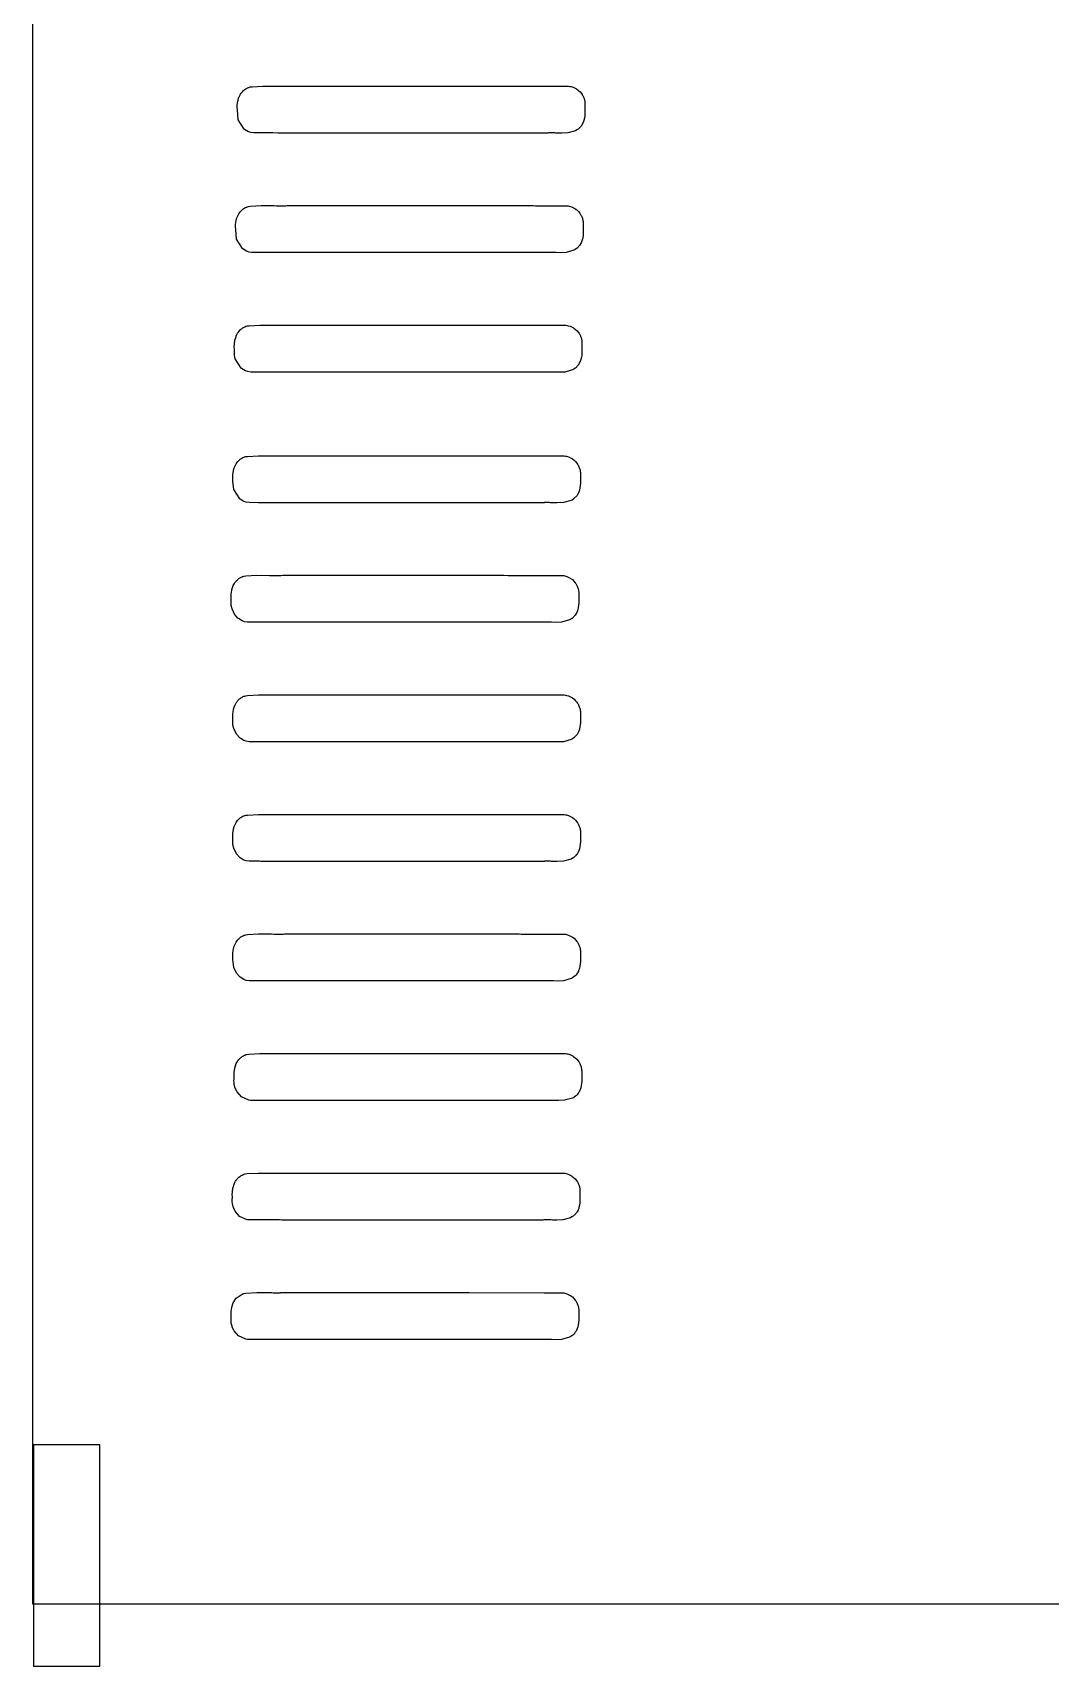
# Model space of a CAD drawing. Extents: x 0 to 273, y -3 to 140.
# Drawn here: x 0.4 to 46.3, y -3 to 70.7 of the extents above; entities that cross this region are included whole.
import ezdxf

# ---------------------------------------------------------------- set-up
doc = ezdxf.new("R2010")
doc.units = 0
doc.layers.get('0').update_dxf_attribs({"linetype": 'CONTINUOUS'})
doc.layers.add('DXF_PI4_CASE_TOP_MODEL_LAY', color=7, linetype='CONTINUOUS')

msp = doc.modelspace()

# ---------------------------------------------------------------- linework, layer by layer
at = {"color": 18}
for points in [[(9.624, 67.24, 0), (9.616, 67.356, 0), (9.618, 67.46, 0), (9.645, 67.65, 0), (9.649, 67.667, 0), (9.678, 67.767, 0), (9.717, 67.862, 0), (9.765, 67.952, 0), (9.793, 67.994, 0), (9.831, 68.045, 0), (9.849, 68.065, 0), (9.887, 68.105, 0), (9.917, 68.133, 0), (9.95, 68.159, 0), (9.983, 68.183, 0), (10.019, 68.205, 0), (10.037, 68.216, 0), (10.056, 68.226, 0), (10.076, 68.236, 0), (10.085, 68.24, 0), (10.12, 68.255, 0), (10.133, 68.26, 0), (10.146, 68.264, 0), (10.152, 68.267, 0), (10.199, 68.281, 0)], [(10.199, 68.281, 0), (10.286, 68.291, 0), (10.776, 68.32, 0), (11.351, 68.317, 0), (11.365, 68.317, 0), (11.465, 68.315, 0), (11.522, 68.315, 0), (11.579, 68.314, 0), (11.636, 68.314, 0), (11.693, 68.314, 0), (11.721, 68.314, 0), (11.75, 68.314, 0), (11.778, 68.314, 0), (11.792, 68.314, 0), (11.842, 68.315, 0), (11.859, 68.315, 0), (11.876, 68.316, 0), (11.885, 68.316, 0), (11.946, 68.317, 0)], [(11.946, 68.317, 0), (16.116, 68.317, 0), (16.158, 68.317, 0), (17.127, 68.318, 0), (17.632, 68.318, 0), (17.885, 68.318, 0), (18.138, 68.318, 0), (18.643, 68.318, 0), (18.896, 68.318, 0), (19.149, 68.318, 0), (19.401, 68.318, 0), (19.654, 68.318, 0), (19.907, 68.318, 0), (20.033, 68.318, 0), (20.286, 68.318, 0), (20.37, 68.318, 0), (20.696, 68.318, 0), (20.902, 68.318, 0), (21.107, 68.318, 0), (21.312, 68.318, 0), (21.518, 68.318, 0), (21.723, 68.317, 0), (21.826, 68.317, 0), (21.928, 68.317, 0), (22.134, 68.317, 0), (22.339, 68.317, 0), (22.544, 68.317, 0), (22.647, 68.317, 0), (22.75, 68.316, 0), (22.955, 68.316, 0), (23.058, 68.316, 0), (23.16, 68.316, 0), (23.263, 68.316, 0), (23.366, 68.316, 0), (23.468, 68.315, 0), (23.52, 68.315, 0), (23.545, 68.315, 0), (23.76, 68.315, 0), (23.824, 68.315, 0), (23.887, 68.315, 0), (23.95, 68.315, 0), (24.013, 68.314, 0), (24.076, 68.314, 0), (24.139, 68.314, 0), (24.171, 68.314, 0), (24.187, 68.314, 0), (24.582, 68.313, 0)], [(24.582, 68.313, 0), (24.642, 68.306, 0), (24.69, 68.296, 0), (24.782, 68.268, 0), (24.934, 68.193, 0), (24.952, 68.181, 0), (25.028, 68.122, 0), (25.097, 68.056, 0), (25.158, 67.982, 0), (25.186, 67.943, 0), (25.199, 67.922, 0), (25.217, 67.891, 0), (25.233, 67.861, 0), (25.251, 67.822, 0), (25.266, 67.786, 0), (25.279, 67.749, 0), (25.29, 67.711, 0), (25.299, 67.673, 0), (25.307, 67.635, 0), (25.31, 67.616, 0), (25.315, 67.56, 0), (25.316, 67.548, 0), (25.317, 67.499, 0)], [(10.359, 66.201, 0), (10.226, 66.222, 0), (10.117, 66.259, 0), (9.947, 66.362, 0), (9.928, 66.378, 0), (9.659, 66.799, 0), (9.624, 67.24, 0)], [(25.317, 67.499, 0), (25.318, 67.087, 0), (25.317, 67.074, 0), (25.309, 66.97, 0), (25.294, 66.869, 0), (25.272, 66.77, 0), (25.258, 66.722, 0), (25.228, 66.645, 0), (25.151, 66.513, 0), (25.025, 66.384, 0), (25.014, 66.376, 0), (24.956, 66.337, 0)], [(23.634, 66.197, 0), (19.253, 66.197, 0), (19.209, 66.197, 0), (18.191, 66.197, 0), (17.66, 66.197, 0), (17.395, 66.197, 0), (17.129, 66.197, 0), (16.598, 66.196, 0), (16.333, 66.196, 0), (16.067, 66.196, 0), (15.802, 66.196, 0), (15.536, 66.196, 0), (15.271, 66.196, 0), (15.138, 66.196, 0), (14.873, 66.196, 0), (14.784, 66.196, 0), (14.441, 66.196, 0), (14.226, 66.197, 0), (14.01, 66.197, 0), (13.794, 66.197, 0), (13.578, 66.197, 0), (13.363, 66.197, 0), (13.255, 66.197, 0), (13.147, 66.197, 0), (12.931, 66.197, 0), (12.715, 66.198, 0), (12.5, 66.198, 0), (12.392, 66.198, 0), (12.284, 66.198, 0), (12.068, 66.198, 0), (11.96, 66.198, 0), (11.853, 66.199, 0), (11.745, 66.199, 0), (11.637, 66.199, 0), (11.529, 66.199, 0), (11.475, 66.199, 0), (11.448, 66.199, 0), (11.222, 66.2, 0), (11.156, 66.2, 0), (11.089, 66.2, 0), (11.023, 66.2, 0), (10.957, 66.2, 0), (10.89, 66.2, 0), (10.824, 66.2, 0), (10.791, 66.2, 0), (10.774, 66.2, 0), (10.359, 66.201, 0)], [(24.956, 66.337, 0), (24.896, 66.304, 0), (24.544, 66.204, 0), (24.27, 66.191, 0), (24.093, 66.196, 0), (24.074, 66.196, 0), (24.005, 66.199, 0), (23.96, 66.2, 0), (23.916, 66.202, 0), (23.872, 66.202, 0), (23.828, 66.203, 0), (23.784, 66.203, 0), (23.763, 66.203, 0), (23.752, 66.203, 0), (23.714, 66.201, 0), (23.701, 66.201, 0), (23.687, 66.2, 0), (23.681, 66.2, 0), (23.634, 66.197, 0)], [(9.547, 61.842, 0), (9.539, 61.958, 0), (9.541, 62.063, 0), (9.567, 62.252, 0), (9.571, 62.27, 0), (9.6, 62.37, 0), (9.639, 62.465, 0), (9.687, 62.555, 0), (9.715, 62.597, 0), (9.754, 62.647, 0), (9.771, 62.667, 0), (9.809, 62.707, 0), (9.84, 62.735, 0), (9.872, 62.761, 0), (9.906, 62.786, 0), (9.941, 62.808, 0), (9.96, 62.819, 0), (9.979, 62.829, 0), (9.998, 62.838, 0), (10.008, 62.843, 0), (10.043, 62.857, 0), (10.055, 62.862, 0), (10.068, 62.867, 0), (10.075, 62.869, 0), (10.121, 62.883, 0)], [(10.121, 62.883, 0), (10.208, 62.894, 0), (10.698, 62.923, 0), (11.273, 62.92, 0), (11.287, 62.919, 0), (11.387, 62.918, 0), (11.444, 62.917, 0), (11.501, 62.917, 0), (11.558, 62.916, 0), (11.615, 62.916, 0), (11.643, 62.916, 0), (11.672, 62.916, 0), (11.7, 62.917, 0), (11.715, 62.917, 0), (11.764, 62.918, 0), (11.781, 62.918, 0), (11.799, 62.918, 0), (11.807, 62.918, 0), (11.869, 62.92, 0)], [(11.869, 62.92, 0), (16.038, 62.92, 0), (16.08, 62.92, 0), (17.049, 62.92, 0), (17.555, 62.92, 0), (17.807, 62.92, 0), (18.06, 62.921, 0), (18.565, 62.921, 0), (18.818, 62.921, 0), (19.071, 62.921, 0), (19.323, 62.921, 0), (19.576, 62.921, 0), (19.829, 62.921, 0), (19.955, 62.921, 0), (20.208, 62.921, 0), (20.292, 62.921, 0), (20.619, 62.921, 0), (20.824, 62.92, 0), (21.029, 62.92, 0), (21.235, 62.92, 0), (21.44, 62.92, 0), (21.645, 62.92, 0), (21.748, 62.92, 0), (21.851, 62.92, 0), (22.056, 62.92, 0), (22.261, 62.919, 0), (22.467, 62.919, 0), (22.569, 62.919, 0), (22.672, 62.919, 0), (22.877, 62.919, 0), (22.98, 62.919, 0), (23.083, 62.918, 0), (23.185, 62.918, 0), (23.288, 62.918, 0), (23.39, 62.918, 0), (23.442, 62.918, 0), (23.467, 62.918, 0), (23.683, 62.917, 0), (23.746, 62.917, 0), (23.809, 62.917, 0), (23.872, 62.917, 0), (23.935, 62.917, 0), (23.999, 62.917, 0), (24.062, 62.917, 0), (24.093, 62.917, 0), (24.109, 62.917, 0), (24.504, 62.916, 0)], [(24.504, 62.916, 0), (24.565, 62.908, 0), (24.612, 62.899, 0), (24.704, 62.871, 0), (24.856, 62.795, 0), (24.874, 62.783, 0), (24.95, 62.725, 0), (25.019, 62.658, 0), (25.081, 62.585, 0), (25.108, 62.545, 0), (25.121, 62.525, 0), (25.139, 62.494, 0), (25.155, 62.464, 0), (25.173, 62.424, 0), (25.188, 62.388, 0), (25.201, 62.351, 0), (25.212, 62.314, 0), (25.222, 62.276, 0), (25.229, 62.237, 0), (25.232, 62.218, 0), (25.238, 62.162, 0), (25.238, 62.15, 0), (25.239, 62.101, 0)], [(25.239, 62.101, 0), (25.24, 61.69, 0), (25.239, 61.676, 0), (25.231, 61.573, 0), (25.217, 61.471, 0), (25.194, 61.373, 0), (25.18, 61.325, 0), (25.15, 61.248, 0), (25.074, 61.115, 0), (24.947, 60.986, 0), (24.936, 60.978, 0), (24.878, 60.939, 0)], [(10.281, 60.804, 0), (10.148, 60.825, 0), (10.039, 60.862, 0), (9.869, 60.965, 0), (9.85, 60.98, 0), (9.581, 61.402, 0), (9.547, 61.842, 0)], [(23.556, 60.8, 0), (19.176, 60.8, 0), (19.132, 60.8, 0), (18.114, 60.799, 0), (17.583, 60.799, 0), (17.317, 60.799, 0), (17.052, 60.799, 0), (16.521, 60.799, 0), (16.255, 60.799, 0), (15.99, 60.799, 0), (15.724, 60.799, 0), (15.459, 60.799, 0), (15.193, 60.799, 0), (15.06, 60.799, 0), (14.795, 60.799, 0), (14.706, 60.799, 0), (14.363, 60.799, 0), (14.148, 60.799, 0), (13.932, 60.799, 0), (13.716, 60.799, 0), (13.501, 60.799, 0), (13.285, 60.8, 0), (13.177, 60.8, 0), (13.069, 60.8, 0), (12.853, 60.8, 0), (12.638, 60.8, 0), (12.422, 60.8, 0), (12.314, 60.8, 0), (12.206, 60.801, 0), (11.991, 60.801, 0), (11.883, 60.801, 0), (11.775, 60.801, 0), (11.667, 60.801, 0), (11.559, 60.801, 0), (11.451, 60.802, 0), (11.397, 60.802, 0), (11.37, 60.802, 0), (11.144, 60.802, 0), (11.078, 60.802, 0), (11.012, 60.802, 0), (10.945, 60.802, 0), (10.879, 60.803, 0), (10.812, 60.803, 0), (10.746, 60.803, 0), (10.713, 60.803, 0), (10.696, 60.803, 0), (10.281, 60.804, 0)], [(24.878, 60.939, 0), (24.818, 60.906, 0), (24.467, 60.807, 0), (24.192, 60.794, 0), (24.015, 60.798, 0), (23.996, 60.799, 0), (23.927, 60.801, 0), (23.883, 60.803, 0), (23.838, 60.804, 0), (23.794, 60.805, 0), (23.75, 60.806, 0), (23.707, 60.805, 0), (23.685, 60.805, 0), (23.674, 60.805, 0), (23.636, 60.804, 0), (23.623, 60.803, 0), (23.61, 60.803, 0), (23.603, 60.803, 0), (23.556, 60.8, 0)], [(9.49, 56.445, 0), (9.482, 56.561, 0), (9.484, 56.665, 0), (9.511, 56.855, 0), (9.515, 56.872, 0), (9.544, 56.972, 0), (9.583, 57.067, 0), (9.631, 57.157, 0), (9.659, 57.199, 0), (9.697, 57.25, 0), (9.715, 57.27, 0), (9.753, 57.31, 0), (9.783, 57.338, 0), (9.815, 57.364, 0), (9.849, 57.388, 0), (9.885, 57.411, 0), (9.903, 57.421, 0), (9.922, 57.431, 0), (9.941, 57.441, 0), (9.951, 57.445, 0), (9.986, 57.46, 0), (9.999, 57.465, 0), (10.012, 57.469, 0), (10.018, 57.472, 0), (10.065, 57.486, 0)], [(10.065, 57.486, 0), (10.151, 57.496, 0), (10.642, 57.525, 0), (11.217, 57.522, 0), (11.231, 57.522, 0), (11.331, 57.52, 0), (11.388, 57.52, 0), (11.445, 57.519, 0), (11.502, 57.519, 0), (11.559, 57.519, 0), (11.587, 57.519, 0), (11.615, 57.519, 0), (11.644, 57.519, 0), (11.658, 57.519, 0), (11.707, 57.52, 0), (11.725, 57.52, 0), (11.742, 57.521, 0), (11.751, 57.521, 0), (11.812, 57.523, 0)], [(11.812, 57.523, 0), (15.982, 57.522, 0), (16.024, 57.522, 0), (16.993, 57.523, 0), (17.498, 57.523, 0), (17.751, 57.523, 0), (18.003, 57.523, 0), (18.509, 57.523, 0), (18.762, 57.523, 0), (19.014, 57.523, 0), (19.267, 57.523, 0), (19.52, 57.523, 0), (19.772, 57.523, 0), (19.899, 57.523, 0), (20.151, 57.523, 0), (20.236, 57.523, 0), (20.562, 57.523, 0), (20.767, 57.523, 0), (20.973, 57.523, 0), (21.178, 57.523, 0), (21.383, 57.523, 0), (21.589, 57.523, 0), (21.691, 57.522, 0), (21.794, 57.522, 0), (21.999, 57.522, 0), (22.205, 57.522, 0), (22.41, 57.522, 0), (22.513, 57.522, 0), (22.615, 57.522, 0), (22.821, 57.521, 0), (22.923, 57.521, 0), (23.026, 57.521, 0), (23.129, 57.521, 0), (23.231, 57.521, 0), (23.334, 57.52, 0), (23.385, 57.52, 0), (23.411, 57.52, 0), (23.626, 57.52, 0), (23.689, 57.52, 0), (23.753, 57.52, 0), (23.816, 57.52, 0), (23.879, 57.52, 0), (23.942, 57.519, 0), (24.005, 57.519, 0), (24.037, 57.519, 0), (24.053, 57.519, 0), (24.447, 57.518, 0)], [(24.447, 57.518, 0), (24.508, 57.511, 0), (24.556, 57.501, 0), (24.648, 57.473, 0), (24.799, 57.398, 0), (24.818, 57.386, 0), (24.894, 57.327, 0), (24.963, 57.261, 0), (25.024, 57.187, 0), (25.051, 57.148, 0), (25.064, 57.127, 0), (25.082, 57.096, 0), (25.098, 57.066, 0), (25.117, 57.027, 0), (25.132, 56.991, 0), (25.145, 56.954, 0), (25.156, 56.916, 0), (25.165, 56.878, 0), (25.173, 56.84, 0), (25.175, 56.821, 0), (25.181, 56.765, 0), (25.182, 56.753, 0), (25.182, 56.704, 0)], [(10.225, 55.406, 0), (10.092, 55.427, 0), (9.983, 55.464, 0), (9.813, 55.567, 0), (9.794, 55.583, 0), (9.525, 56.004, 0), (9.49, 56.158, 0), (9.49, 56.445, 0)], [(25.182, 56.704, 0), (25.183, 56.292, 0), (25.183, 56.279, 0), (25.174, 56.175, 0), (25.16, 56.074, 0), (25.138, 55.975, 0), (25.123, 55.927, 0), (25.094, 55.85, 0), (25.017, 55.718, 0), (24.891, 55.589, 0), (24.88, 55.581, 0), (24.822, 55.542, 0)], [(23.5, 55.402, 0), (19.119, 55.402, 0), (19.075, 55.402, 0), (18.057, 55.402, 0), (17.526, 55.402, 0), (17.261, 55.402, 0), (16.995, 55.402, 0), (16.464, 55.401, 0), (16.199, 55.401, 0), (15.933, 55.401, 0), (15.668, 55.401, 0), (15.402, 55.401, 0), (15.137, 55.401, 0), (15.004, 55.401, 0), (14.738, 55.401, 0), (14.65, 55.401, 0), (14.307, 55.402, 0), (14.091, 55.402, 0), (13.876, 55.402, 0), (13.66, 55.402, 0), (13.444, 55.402, 0), (13.228, 55.402, 0), (13.121, 55.402, 0), (13.013, 55.402, 0), (12.797, 55.402, 0), (12.581, 55.403, 0), (12.365, 55.403, 0), (12.258, 55.403, 0), (12.15, 55.403, 0), (11.934, 55.403, 0), (11.826, 55.403, 0), (11.718, 55.404, 0), (11.61, 55.404, 0), (11.503, 55.404, 0), (11.395, 55.404, 0), (11.341, 55.404, 0), (11.314, 55.404, 0), (11.088, 55.405, 0), (11.021, 55.405, 0), (10.955, 55.405, 0), (10.889, 55.405, 0), (10.822, 55.405, 0), (10.756, 55.405, 0), (10.69, 55.405, 0), (10.656, 55.405, 0), (10.64, 55.405, 0), (10.225, 55.406, 0)], [(24.822, 55.542, 0), (24.761, 55.509, 0), (24.41, 55.409, 0), (24.136, 55.396, 0), (23.959, 55.401, 0), (23.94, 55.401, 0), (23.87, 55.404, 0), (23.826, 55.405, 0), (23.782, 55.407, 0), (23.738, 55.408, 0), (23.694, 55.408, 0), (23.65, 55.408, 0), (23.628, 55.408, 0), (23.617, 55.408, 0), (23.58, 55.406, 0), (23.566, 55.406, 0), (23.553, 55.405, 0), (23.546, 55.405, 0), (23.5, 55.402, 0)], [(9.422, 50.548, 0), (9.414, 50.665, 0), (9.416, 50.769, 0), (9.442, 50.958, 0), (9.446, 50.976, 0), (9.475, 51.076, 0), (9.514, 51.171, 0), (9.562, 51.261, 0), (9.59, 51.303, 0), (9.629, 51.353, 0), (9.646, 51.374, 0), (9.684, 51.414, 0), (9.715, 51.441, 0), (9.747, 51.467, 0), (9.781, 51.492, 0), (9.816, 51.514, 0), (9.835, 51.525, 0), (9.854, 51.535, 0), (9.873, 51.544, 0), (9.883, 51.549, 0), (9.918, 51.564, 0), (9.93, 51.568, 0), (9.943, 51.573, 0), (9.95, 51.575, 0), (9.996, 51.59, 0)], [(9.996, 51.59, 0), (10.083, 51.6, 0), (10.573, 51.629, 0), (11.148, 51.626, 0), (11.162, 51.626, 0), (11.262, 51.624, 0), (11.319, 51.623, 0), (11.376, 51.623, 0), (11.433, 51.623, 0), (11.49, 51.622, 0), (11.518, 51.623, 0), (11.547, 51.623, 0), (11.575, 51.623, 0), (11.59, 51.623, 0), (11.639, 51.624, 0), (11.656, 51.624, 0), (11.674, 51.624, 0), (11.682, 51.625, 0), (11.743, 51.626, 0)], [(11.743, 51.626, 0), (15.913, 51.626, 0), (15.955, 51.626, 0), (16.924, 51.626, 0), (17.429, 51.627, 0), (17.682, 51.627, 0), (17.935, 51.627, 0), (18.44, 51.627, 0), (18.693, 51.627, 0), (18.946, 51.627, 0), (19.198, 51.627, 0), (19.451, 51.627, 0), (19.704, 51.627, 0), (19.83, 51.627, 0), (20.083, 51.627, 0), (20.167, 51.627, 0), (20.494, 51.627, 0), (20.699, 51.627, 0), (20.904, 51.627, 0), (21.11, 51.626, 0), (21.315, 51.626, 0), (21.52, 51.626, 0), (21.623, 51.626, 0), (21.726, 51.626, 0), (21.931, 51.626, 0), (22.136, 51.626, 0), (22.342, 51.625, 0), (22.444, 51.625, 0), (22.547, 51.625, 0), (22.752, 51.625, 0), (22.855, 51.625, 0), (22.957, 51.625, 0), (23.06, 51.625, 0), (23.163, 51.624, 0), (23.265, 51.624, 0), (23.317, 51.624, 0), (23.342, 51.624, 0), (23.558, 51.624, 0), (23.621, 51.624, 0), (23.684, 51.623, 0), (23.747, 51.623, 0), (23.81, 51.623, 0), (23.874, 51.623, 0), (23.937, 51.623, 0), (23.968, 51.623, 0), (23.984, 51.623, 0), (24.379, 51.622, 0)], [(24.379, 51.622, 0), (24.439, 51.615, 0), (24.487, 51.605, 0), (24.579, 51.577, 0), (24.731, 51.501, 0), (24.749, 51.489, 0), (24.825, 51.431, 0), (24.894, 51.365, 0), (24.956, 51.291, 0), (24.983, 51.251, 0), (24.996, 51.231, 0), (25.014, 51.2, 0), (25.03, 51.17, 0), (25.048, 51.13, 0), (25.063, 51.094, 0), (25.076, 51.058, 0), (25.087, 51.02, 0), (25.097, 50.982, 0), (25.104, 50.944, 0), (25.107, 50.924, 0), (25.112, 50.869, 0), (25.113, 50.856, 0), (25.114, 50.807, 0)], [(10.156, 49.51, 0), (10.023, 49.531, 0), (9.914, 49.568, 0), (9.744, 49.671, 0), (9.725, 49.686, 0), (9.456, 50.108, 0), (9.414, 50.477, 0), (9.422, 50.548, 0)], [(25.114, 50.807, 0), (25.115, 50.396, 0), (25.114, 50.383, 0), (25.106, 50.279, 0), (25.092, 50.177, 0), (25.069, 50.079, 0), (25.055, 50.031, 0), (25.025, 49.954, 0), (24.949, 49.822, 0), (24.822, 49.692, 0), (24.811, 49.684, 0), (24.753, 49.645, 0)], [(23.431, 49.506, 0), (19.051, 49.506, 0), (19.006, 49.506, 0), (17.989, 49.506, 0), (17.458, 49.505, 0), (17.192, 49.505, 0), (16.927, 49.505, 0), (16.396, 49.505, 0), (16.13, 49.505, 0), (15.865, 49.505, 0), (15.599, 49.505, 0), (15.334, 49.505, 0), (15.068, 49.505, 0), (14.935, 49.505, 0), (14.67, 49.505, 0), (14.581, 49.505, 0), (14.238, 49.505, 0), (14.023, 49.505, 0), (13.807, 49.505, 0), (13.591, 49.505, 0), (13.376, 49.506, 0), (13.16, 49.506, 0), (13.052, 49.506, 0), (12.944, 49.506, 0), (12.728, 49.506, 0), (12.513, 49.506, 0), (12.297, 49.507, 0), (12.189, 49.507, 0), (12.081, 49.507, 0), (11.866, 49.507, 0), (11.758, 49.507, 0), (11.65, 49.507, 0), (11.542, 49.507, 0), (11.434, 49.508, 0), (11.326, 49.508, 0), (11.272, 49.508, 0), (11.245, 49.508, 0), (11.019, 49.508, 0), (10.953, 49.508, 0), (10.887, 49.509, 0), (10.82, 49.509, 0), (10.754, 49.509, 0), (10.687, 49.509, 0), (10.621, 49.509, 0), (10.588, 49.509, 0), (10.571, 49.509, 0), (10.156, 49.51, 0)], [(24.753, 49.645, 0), (24.693, 49.613, 0), (24.342, 49.513, 0), (24.067, 49.5, 0), (23.89, 49.504, 0), (23.871, 49.505, 0), (23.802, 49.507, 0), (23.758, 49.509, 0), (23.713, 49.51, 0), (23.669, 49.511, 0), (23.625, 49.512, 0), (23.582, 49.512, 0), (23.56, 49.511, 0), (23.549, 49.511, 0), (23.511, 49.51, 0), (23.498, 49.51, 0), (23.485, 49.509, 0), (23.478, 49.509, 0), (23.431, 49.506, 0)], [(9.344, 45.151, 0), (9.336, 45.267, 0), (9.338, 45.372, 0), (9.364, 45.561, 0), (9.368, 45.579, 0), (9.398, 45.678, 0), (9.436, 45.774, 0), (9.485, 45.863, 0), (9.512, 45.906, 0), (9.551, 45.956, 0), (9.568, 45.976, 0), (9.607, 46.016, 0), (9.637, 46.044, 0), (9.669, 46.07, 0), (9.703, 46.094, 0), (9.738, 46.117, 0), (9.757, 46.127, 0), (9.776, 46.137, 0), (9.795, 46.147, 0), (9.805, 46.151, 0), (9.84, 46.166, 0), (9.852, 46.171, 0), (9.865, 46.176, 0), (9.872, 46.178, 0), (9.919, 46.192, 0)], [(9.919, 46.192, 0), (10.005, 46.203, 0), (10.495, 46.232, 0), (11.071, 46.228, 0), (11.084, 46.228, 0), (11.184, 46.227, 0), (11.241, 46.226, 0), (11.298, 46.225, 0), (11.355, 46.225, 0), (11.412, 46.225, 0), (11.441, 46.225, 0), (11.469, 46.225, 0), (11.498, 46.225, 0), (11.512, 46.226, 0), (11.561, 46.226, 0), (11.578, 46.227, 0), (11.596, 46.227, 0), (11.605, 46.227, 0), (11.666, 46.229, 0)], [(11.666, 46.229, 0), (15.835, 46.229, 0), (15.877, 46.229, 0), (16.846, 46.229, 0), (17.352, 46.229, 0), (17.604, 46.229, 0), (17.857, 46.229, 0), (18.363, 46.229, 0), (18.615, 46.229, 0), (18.868, 46.229, 0), (19.121, 46.229, 0), (19.373, 46.229, 0), (19.626, 46.229, 0), (19.752, 46.229, 0), (20.005, 46.229, 0), (20.09, 46.229, 0), (20.416, 46.229, 0), (20.621, 46.229, 0), (20.826, 46.229, 0), (21.032, 46.229, 0), (21.237, 46.229, 0), (21.442, 46.229, 0), (21.545, 46.229, 0), (21.648, 46.229, 0), (21.853, 46.228, 0), (22.058, 46.228, 0), (22.264, 46.228, 0), (22.366, 46.228, 0), (22.469, 46.228, 0), (22.674, 46.227, 0), (22.777, 46.227, 0), (22.88, 46.227, 0), (22.982, 46.227, 0), (23.085, 46.227, 0), (23.188, 46.227, 0), (23.239, 46.227, 0), (23.265, 46.227, 0), (23.48, 46.226, 0), (23.543, 46.226, 0), (23.606, 46.226, 0), (23.669, 46.226, 0), (23.733, 46.226, 0), (23.796, 46.226, 0), (23.859, 46.225, 0), (23.89, 46.225, 0), (23.906, 46.225, 0), (24.301, 46.224, 0)], [(24.301, 46.224, 0), (24.362, 46.217, 0), (24.409, 46.208, 0), (24.502, 46.18, 0), (24.653, 46.104, 0), (24.672, 46.092, 0), (24.748, 46.034, 0), (24.817, 45.967, 0), (24.878, 45.893, 0), (24.905, 45.854, 0), (24.918, 45.834, 0), (24.936, 45.803, 0), (24.952, 45.772, 0), (24.971, 45.733, 0), (24.985, 45.697, 0), (24.998, 45.66, 0), (25.01, 45.623, 0), (25.019, 45.585, 0), (25.026, 45.546, 0), (25.029, 45.527, 0), (25.035, 45.471, 0), (25.035, 45.459, 0), (25.036, 45.41, 0)], [(10.079, 44.112, 0), (9.945, 44.133, 0), (9.837, 44.17, 0), (9.666, 44.273, 0), (9.647, 44.289, 0), (9.484, 44.479, 0), (9.378, 44.711, 0), (9.344, 44.865, 0), (9.336, 45.08, 0), (9.344, 45.151, 0)], [(25.036, 45.41, 0), (25.037, 44.999, 0), (25.036, 44.985, 0), (25.028, 44.882, 0), (25.014, 44.78, 0), (24.992, 44.681, 0), (24.977, 44.633, 0), (24.947, 44.557, 0), (24.871, 44.424, 0), (24.734, 44.287, 0), (24.723, 44.279, 0), (24.676, 44.248, 0)], [(23.354, 44.108, 0), (18.973, 44.108, 0), (18.929, 44.108, 0), (17.911, 44.108, 0), (17.38, 44.108, 0), (17.114, 44.108, 0), (16.849, 44.108, 0), (16.318, 44.108, 0), (16.052, 44.108, 0), (15.787, 44.108, 0), (15.521, 44.108, 0), (15.256, 44.108, 0), (14.99, 44.108, 0), (14.858, 44.108, 0), (14.592, 44.108, 0), (14.503, 44.108, 0), (14.161, 44.108, 0), (13.945, 44.108, 0), (13.729, 44.108, 0), (13.513, 44.108, 0), (13.298, 44.108, 0), (13.082, 44.108, 0), (12.974, 44.108, 0), (12.866, 44.108, 0), (12.651, 44.109, 0), (12.435, 44.109, 0), (12.219, 44.109, 0), (12.111, 44.109, 0), (12.003, 44.109, 0), (11.788, 44.11, 0), (11.68, 44.11, 0), (11.572, 44.11, 0), (11.464, 44.11, 0), (11.356, 44.11, 0), (11.248, 44.11, 0), (11.195, 44.11, 0), (11.168, 44.11, 0), (10.941, 44.111, 0), (10.875, 44.111, 0), (10.809, 44.111, 0), (10.742, 44.111, 0), (10.676, 44.111, 0), (10.61, 44.111, 0), (10.543, 44.112, 0), (10.51, 44.112, 0), (10.493, 44.112, 0), (10.079, 44.112, 0)], [(24.676, 44.248, 0), (24.615, 44.215, 0), (24.264, 44.116, 0), (23.99, 44.102, 0), (23.813, 44.107, 0), (23.793, 44.107, 0), (23.724, 44.11, 0), (23.68, 44.111, 0), (23.636, 44.113, 0), (23.592, 44.114, 0), (23.548, 44.114, 0), (23.504, 44.114, 0), (23.482, 44.114, 0), (23.471, 44.114, 0), (23.433, 44.113, 0), (23.42, 44.112, 0), (23.407, 44.112, 0), (23.4, 44.111, 0), (23.354, 44.108, 0)], [(9.422, 39.753, 0), (9.414, 39.87, 0), (9.416, 39.974, 0), (9.442, 40.163, 0), (9.446, 40.181, 0), (9.475, 40.281, 0), (9.514, 40.376, 0), (9.562, 40.466, 0), (9.59, 40.508, 0), (9.629, 40.558, 0), (9.646, 40.579, 0), (9.684, 40.619, 0), (9.715, 40.646, 0), (9.747, 40.672, 0), (9.781, 40.697, 0), (9.816, 40.719, 0), (9.854, 40.74, 0), (9.873, 40.749, 0), (9.883, 40.754, 0), (9.918, 40.769, 0), (9.93, 40.773, 0), (9.943, 40.778, 0), (9.95, 40.78, 0), (9.996, 40.795, 0)], [(9.996, 40.795, 0), (10.083, 40.805, 0), (10.573, 40.834, 0), (11.148, 40.831, 0), (11.162, 40.831, 0), (11.262, 40.829, 0), (11.319, 40.828, 0), (11.376, 40.828, 0), (11.433, 40.828, 0), (11.49, 40.828, 0), (11.518, 40.828, 0), (11.547, 40.828, 0), (11.575, 40.828, 0), (11.59, 40.828, 0), (11.639, 40.829, 0), (11.656, 40.829, 0), (11.674, 40.829, 0), (11.682, 40.83, 0), (11.743, 40.831, 0)], [(11.743, 40.831, 0), (15.913, 40.831, 0), (15.955, 40.831, 0), (16.924, 40.831, 0), (17.429, 40.832, 0), (17.682, 40.832, 0), (17.935, 40.832, 0), (18.44, 40.832, 0), (18.693, 40.832, 0), (18.946, 40.832, 0), (19.198, 40.832, 0), (19.451, 40.832, 0), (19.704, 40.832, 0), (19.83, 40.832, 0), (20.083, 40.832, 0), (20.167, 40.832, 0), (20.494, 40.832, 0), (20.699, 40.832, 0), (20.904, 40.832, 0), (21.11, 40.832, 0), (21.315, 40.831, 0), (21.52, 40.831, 0), (21.623, 40.831, 0), (21.726, 40.831, 0), (21.931, 40.831, 0), (22.136, 40.831, 0), (22.342, 40.83, 0), (22.444, 40.83, 0), (22.547, 40.83, 0), (22.752, 40.83, 0), (22.855, 40.83, 0), (22.957, 40.83, 0), (23.06, 40.83, 0), (23.163, 40.829, 0), (23.265, 40.829, 0), (23.317, 40.829, 0), (23.342, 40.829, 0), (23.558, 40.829, 0), (23.621, 40.829, 0), (23.684, 40.828, 0), (23.747, 40.828, 0), (23.81, 40.828, 0), (23.874, 40.828, 0), (23.937, 40.828, 0), (23.968, 40.828, 0), (24.379, 40.827, 0)], [(24.379, 40.827, 0), (24.439, 40.82, 0), (24.487, 40.81, 0), (24.579, 40.782, 0), (24.731, 40.706, 0), (24.749, 40.694, 0), (24.825, 40.636, 0), (24.894, 40.57, 0), (24.956, 40.496, 0), (24.983, 40.456, 0), (24.996, 40.436, 0), (25.014, 40.405, 0), (25.03, 40.375, 0), (25.048, 40.335, 0), (25.063, 40.299, 0), (25.076, 40.263, 0), (25.087, 40.225, 0), (25.097, 40.187, 0), (25.104, 40.149, 0), (25.107, 40.129, 0), (25.112, 40.074, 0), (25.113, 40.061, 0), (25.114, 40.012, 0)], [(25.114, 40.012, 0), (25.115, 39.601, 0), (25.114, 39.588, 0), (25.106, 39.484, 0), (25.092, 39.382, 0), (25.069, 39.284, 0), (25.055, 39.236, 0), (25.025, 39.159, 0), (24.994, 39.096, 0), (24.961, 39.044, 0), (24.811, 38.889, 0), (24.753, 38.85, 0)], [(10.156, 38.715, 0), (10.023, 38.736, 0), (9.914, 38.773, 0), (9.744, 38.876, 0), (9.725, 38.891, 0), (9.577, 39.058, 0), (9.456, 39.313, 0), (9.421, 39.467, 0), (9.414, 39.682, 0), (9.422, 39.753, 0)], [(23.431, 38.711, 0), (19.051, 38.711, 0), (19.006, 38.711, 0), (17.989, 38.711, 0), (17.458, 38.71, 0), (17.192, 38.71, 0), (16.927, 38.71, 0), (16.396, 38.71, 0), (16.13, 38.71, 0), (15.865, 38.71, 0), (15.599, 38.71, 0), (15.334, 38.71, 0), (15.068, 38.71, 0), (14.935, 38.71, 0), (14.67, 38.71, 0), (14.581, 38.71, 0), (14.238, 38.71, 0), (14.023, 38.71, 0), (13.807, 38.71, 0), (13.591, 38.711, 0), (13.376, 38.711, 0), (13.16, 38.711, 0), (13.052, 38.711, 0), (12.944, 38.711, 0), (12.728, 38.711, 0), (12.513, 38.711, 0), (12.297, 38.712, 0), (12.189, 38.712, 0), (12.081, 38.712, 0), (11.866, 38.712, 0), (11.758, 38.712, 0), (11.65, 38.712, 0), (11.542, 38.713, 0), (11.434, 38.713, 0), (11.326, 38.713, 0), (11.272, 38.713, 0), (11.245, 38.713, 0), (11.019, 38.713, 0), (10.953, 38.713, 0), (10.887, 38.714, 0), (10.82, 38.714, 0), (10.754, 38.714, 0), (10.687, 38.714, 0), (10.621, 38.714, 0), (10.588, 38.714, 0), (10.571, 38.714, 0), (10.156, 38.715, 0)], [(24.753, 38.85, 0), (24.693, 38.818, 0), (24.342, 38.718, 0), (24.067, 38.705, 0), (23.89, 38.709, 0), (23.871, 38.71, 0), (23.802, 38.713, 0), (23.758, 38.714, 0), (23.713, 38.715, 0), (23.669, 38.716, 0), (23.625, 38.717, 0), (23.582, 38.717, 0), (23.56, 38.716, 0), (23.549, 38.716, 0), (23.511, 38.715, 0), (23.498, 38.715, 0), (23.485, 38.714, 0), (23.478, 38.714, 0), (23.431, 38.711, 0)], [(9.996, 35.397, 0), (10.083, 35.408, 0), (10.573, 35.437, 0), (11.148, 35.433, 0), (11.162, 35.433, 0), (11.262, 35.432, 0), (11.319, 35.431, 0), (11.376, 35.43, 0), (11.433, 35.43, 0), (11.49, 35.43, 0), (11.518, 35.43, 0), (11.547, 35.43, 0), (11.575, 35.43, 0), (11.59, 35.431, 0), (11.639, 35.431, 0), (11.656, 35.432, 0), (11.674, 35.432, 0), (11.682, 35.432, 0), (11.743, 35.434, 0)], [(11.743, 35.434, 0), (15.913, 35.434, 0), (15.955, 35.434, 0), (16.924, 35.434, 0), (17.429, 35.434, 0), (17.682, 35.434, 0), (17.935, 35.434, 0), (18.44, 35.434, 0), (18.693, 35.434, 0), (18.946, 35.434, 0), (19.198, 35.434, 0), (19.451, 35.434, 0), (19.704, 35.434, 0), (19.83, 35.434, 0), (20.083, 35.434, 0), (20.167, 35.434, 0), (20.494, 35.434, 0), (20.699, 35.434, 0), (20.904, 35.434, 0), (21.11, 35.434, 0), (21.315, 35.434, 0), (21.52, 35.434, 0), (21.623, 35.434, 0), (21.726, 35.434, 0), (21.931, 35.433, 0), (22.136, 35.433, 0), (22.342, 35.433, 0), (22.444, 35.433, 0), (22.547, 35.433, 0), (22.752, 35.433, 0), (22.855, 35.432, 0), (22.957, 35.432, 0), (23.06, 35.432, 0), (23.163, 35.432, 0), (23.265, 35.432, 0), (23.317, 35.432, 0), (23.342, 35.432, 0), (23.558, 35.431, 0), (23.621, 35.431, 0), (23.684, 35.431, 0), (23.747, 35.431, 0), (23.81, 35.431, 0), (23.874, 35.431, 0), (23.937, 35.431, 0), (23.968, 35.43, 0), (24.379, 35.43, 0)], [(24.379, 35.43, 0), (24.439, 35.422, 0), (24.487, 35.413, 0), (24.579, 35.385, 0), (24.731, 35.309, 0), (24.749, 35.297, 0), (24.825, 35.239, 0), (24.894, 35.172, 0), (24.956, 35.098, 0), (24.983, 35.059, 0), (24.996, 35.039, 0), (25.014, 35.008, 0), (25.03, 34.978, 0), (25.048, 34.938, 0), (25.063, 34.902, 0), (25.076, 34.865, 0), (25.087, 34.828, 0), (25.097, 34.79, 0), (25.104, 34.751, 0), (25.107, 34.732, 0), (25.112, 34.688, 0), (25.112, 34.676, 0), (25.113, 34.664, 0), (25.114, 34.615, 0)], [(9.422, 34.356, 0), (9.414, 34.472, 0), (9.416, 34.577, 0), (9.442, 34.766, 0), (9.446, 34.784, 0), (9.475, 34.883, 0), (9.514, 34.979, 0), (9.562, 35.068, 0), (9.59, 35.111, 0), (9.629, 35.161, 0), (9.646, 35.181, 0), (9.684, 35.221, 0), (9.715, 35.249, 0), (9.747, 35.275, 0), (9.781, 35.299, 0), (9.816, 35.322, 0), (9.854, 35.342, 0), (9.873, 35.352, 0), (9.883, 35.356, 0), (9.918, 35.371, 0), (9.93, 35.376, 0), (9.943, 35.381, 0), (9.95, 35.383, 0), (9.996, 35.397, 0)], [(10.156, 33.318, 0), (10.023, 33.339, 0), (9.914, 33.375, 0), (9.744, 33.478, 0), (9.725, 33.494, 0), (9.577, 33.661, 0), (9.456, 33.916, 0), (9.421, 34.07, 0), (9.414, 34.141, 0), (9.414, 34.285, 0), (9.422, 34.356, 0)], [(25.114, 34.615, 0), (25.115, 34.204, 0), (25.114, 34.19, 0), (25.106, 34.087, 0), (25.092, 33.985, 0), (25.069, 33.886, 0), (25.055, 33.838, 0), (25.025, 33.762, 0), (24.994, 33.699, 0), (24.961, 33.646, 0), (24.942, 33.621, 0), (24.894, 33.565, 0), (24.829, 33.506, 0), (24.802, 33.485, 0), (24.773, 33.465, 0), (24.753, 33.453, 0)], [(23.431, 33.313, 0), (19.051, 33.313, 0), (19.006, 33.313, 0), (17.989, 33.313, 0), (17.458, 33.313, 0), (17.192, 33.313, 0), (16.927, 33.313, 0), (16.396, 33.313, 0), (16.13, 33.313, 0), (15.865, 33.313, 0), (15.599, 33.313, 0), (15.334, 33.313, 0), (15.068, 33.313, 0), (14.935, 33.313, 0), (14.67, 33.313, 0), (14.581, 33.313, 0), (14.238, 33.313, 0), (14.023, 33.313, 0), (13.807, 33.313, 0), (13.591, 33.313, 0), (13.376, 33.313, 0), (13.16, 33.313, 0), (13.052, 33.313, 0), (12.944, 33.313, 0), (12.728, 33.314, 0), (12.513, 33.314, 0), (12.297, 33.314, 0), (12.189, 33.314, 0), (12.081, 33.314, 0), (11.866, 33.315, 0), (11.758, 33.315, 0), (11.65, 33.315, 0), (11.542, 33.315, 0), (11.434, 33.315, 0), (11.326, 33.315, 0), (11.272, 33.315, 0), (11.245, 33.315, 0), (11.019, 33.316, 0), (10.953, 33.316, 0), (10.887, 33.316, 0), (10.82, 33.316, 0), (10.754, 33.316, 0), (10.687, 33.316, 0), (10.621, 33.317, 0), (10.588, 33.317, 0), (10.571, 33.317, 0), (10.156, 33.318, 0)], [(24.753, 33.453, 0), (24.693, 33.42, 0), (24.342, 33.321, 0), (24.067, 33.307, 0), (23.89, 33.312, 0), (23.871, 33.313, 0), (23.802, 33.315, 0), (23.758, 33.317, 0), (23.713, 33.318, 0), (23.669, 33.319, 0), (23.625, 33.319, 0), (23.582, 33.319, 0), (23.56, 33.319, 0), (23.549, 33.319, 0), (23.511, 33.318, 0), (23.498, 33.317, 0), (23.485, 33.317, 0), (23.478, 33.316, 0), (23.431, 33.313, 0)], [(9.422, 28.958, 0), (9.414, 29.075, 0), (9.416, 29.179, 0), (9.442, 29.368, 0), (9.446, 29.386, 0), (9.475, 29.486, 0), (9.514, 29.581, 0), (9.562, 29.671, 0), (9.59, 29.713, 0), (9.629, 29.763, 0), (9.646, 29.784, 0), (9.684, 29.824, 0), (9.715, 29.851, 0), (9.747, 29.877, 0), (9.781, 29.902, 0), (9.816, 29.924, 0), (9.854, 29.945, 0), (9.873, 29.954, 0), (9.883, 29.959, 0), (9.918, 29.974, 0), (9.93, 29.978, 0), (9.943, 29.983, 0), (9.95, 29.985, 0), (9.996, 30, 0)], [(9.996, 30, 0), (10.083, 30.01, 0), (10.573, 30.039, 0), (11.148, 30.036, 0), (11.162, 30.036, 0), (11.262, 30.034, 0), (11.319, 30.034, 0), (11.376, 30.033, 0), (11.433, 30.033, 0), (11.49, 30.033, 0), (11.518, 30.033, 0), (11.547, 30.033, 0), (11.575, 30.033, 0), (11.59, 30.033, 0), (11.639, 30.034, 0), (11.656, 30.034, 0), (11.674, 30.034, 0), (11.682, 30.035, 0), (11.743, 30.036, 0)], [(11.743, 30.036, 0), (15.913, 30.036, 0), (15.955, 30.036, 0), (16.924, 30.036, 0), (17.429, 30.037, 0), (17.682, 30.037, 0), (17.935, 30.037, 0), (18.44, 30.037, 0), (18.693, 30.037, 0), (18.946, 30.037, 0), (19.198, 30.037, 0), (19.451, 30.037, 0), (19.704, 30.037, 0), (19.83, 30.037, 0), (20.083, 30.037, 0), (20.167, 30.037, 0), (20.494, 30.037, 0), (20.699, 30.037, 0), (20.904, 30.037, 0), (21.315, 30.036, 0), (21.52, 30.036, 0), (21.623, 30.036, 0), (21.726, 30.036, 0), (21.931, 30.036, 0), (22.136, 30.036, 0), (22.342, 30.036, 0), (22.444, 30.035, 0), (22.547, 30.035, 0), (22.752, 30.035, 0), (22.855, 30.035, 0), (22.957, 30.035, 0), (23.06, 30.035, 0), (23.163, 30.034, 0), (23.265, 30.034, 0), (23.317, 30.034, 0), (23.342, 30.034, 0), (23.558, 30.034, 0), (23.621, 30.034, 0), (23.684, 30.034, 0), (23.747, 30.033, 0), (23.81, 30.033, 0), (23.874, 30.033, 0), (23.937, 30.033, 0), (23.968, 30.033, 0), (24.379, 30.032, 0)], [(24.379, 30.032, 0), (24.439, 30.025, 0), (24.487, 30.015, 0), (24.579, 29.987, 0), (24.731, 29.911, 0), (24.749, 29.899, 0), (24.825, 29.841, 0), (24.894, 29.775, 0), (24.956, 29.701, 0), (24.983, 29.661, 0), (24.996, 29.641, 0), (25.014, 29.61, 0), (25.03, 29.58, 0), (25.048, 29.54, 0), (25.063, 29.504, 0), (25.076, 29.468, 0), (25.087, 29.43, 0), (25.097, 29.392, 0), (25.104, 29.354, 0), (25.107, 29.334, 0), (25.112, 29.291, 0), (25.112, 29.279, 0), (25.113, 29.266, 0), (25.114, 29.218, 0)], [(10.156, 27.92, 0), (10.023, 27.941, 0), (9.914, 27.978, 0), (9.744, 28.081, 0), (9.725, 28.096, 0), (9.577, 28.263, 0), (9.456, 28.518, 0), (9.414, 28.887, 0), (9.415, 28.901, 0), (9.422, 28.958, 0)], [(25.114, 29.218, 0), (25.115, 28.806, 0), (25.114, 28.793, 0), (25.106, 28.689, 0), (25.092, 28.587, 0), (25.069, 28.489, 0), (25.055, 28.441, 0), (25.033, 28.383, 0), (25.025, 28.364, 0), (24.999, 28.31, 0), (24.978, 28.276, 0), (24.956, 28.242, 0), (24.904, 28.178, 0), (24.875, 28.148, 0), (24.753, 28.055, 0)], [(24.753, 28.055, 0), (24.693, 28.023, 0), (24.342, 27.923, 0), (24.067, 27.91, 0), (23.89, 27.914, 0), (23.871, 27.915, 0), (23.802, 27.918, 0), (23.758, 27.919, 0), (23.713, 27.92, 0), (23.669, 27.921, 0), (23.625, 27.922, 0), (23.582, 27.922, 0), (23.56, 27.921, 0), (23.511, 27.92, 0), (23.498, 27.92, 0), (23.485, 27.919, 0), (23.431, 27.916, 0)], [(23.431, 27.916, 0), (19.051, 27.916, 0), (19.006, 27.916, 0), (17.989, 27.916, 0), (17.458, 27.915, 0), (17.192, 27.915, 0), (16.927, 27.915, 0), (16.396, 27.915, 0), (16.13, 27.915, 0), (15.865, 27.915, 0), (15.599, 27.915, 0), (15.334, 27.915, 0), (15.068, 27.915, 0), (14.935, 27.915, 0), (14.67, 27.915, 0), (14.581, 27.915, 0), (14.238, 27.915, 0), (14.023, 27.915, 0), (13.807, 27.915, 0), (13.591, 27.916, 0), (13.376, 27.916, 0), (13.16, 27.916, 0), (13.052, 27.916, 0), (12.944, 27.916, 0), (12.728, 27.916, 0), (12.513, 27.916, 0), (12.297, 27.917, 0), (12.189, 27.917, 0), (12.081, 27.917, 0), (11.866, 27.917, 0), (11.758, 27.917, 0), (11.65, 27.917, 0), (11.542, 27.918, 0), (11.434, 27.918, 0), (11.326, 27.918, 0), (11.272, 27.918, 0), (11.245, 27.918, 0), (11.019, 27.918, 0), (10.953, 27.918, 0), (10.887, 27.919, 0), (10.82, 27.919, 0), (10.754, 27.919, 0), (10.687, 27.919, 0), (10.621, 27.919, 0), (10.588, 27.919, 0), (10.571, 27.919, 0), (10.156, 27.92, 0)], [(9.478, 23.561, 0), (9.47, 23.677, 0), (9.472, 23.782, 0), (9.499, 23.971, 0), (9.503, 23.989, 0), (9.532, 24.088, 0), (9.571, 24.184, 0), (9.619, 24.273, 0), (9.647, 24.316, 0), (9.685, 24.366, 0), (9.703, 24.386, 0), (9.741, 24.426, 0), (9.771, 24.454, 0), (9.803, 24.48, 0), (9.837, 24.504, 0), (9.873, 24.527, 0), (9.91, 24.547, 0), (9.929, 24.557, 0), (9.939, 24.561, 0), (9.974, 24.576, 0), (9.987, 24.581, 0), (10, 24.586, 0), (10.006, 24.588, 0), (10.053, 24.602, 0)], [(10.053, 24.602, 0), (10.139, 24.613, 0), (10.63, 24.642, 0), (11.205, 24.638, 0), (11.219, 24.638, 0), (11.319, 24.637, 0), (11.376, 24.636, 0), (11.433, 24.636, 0), (11.49, 24.635, 0), (11.547, 24.635, 0), (11.603, 24.635, 0), (11.632, 24.635, 0), (11.646, 24.636, 0), (11.695, 24.636, 0), (11.713, 24.637, 0), (11.73, 24.637, 0), (11.739, 24.637, 0), (11.8, 24.639, 0)], [(11.8, 24.639, 0), (15.97, 24.639, 0), (16.012, 24.639, 0), (16.981, 24.639, 0), (17.486, 24.639, 0), (17.739, 24.639, 0), (17.991, 24.639, 0), (18.497, 24.639, 0), (18.75, 24.639, 0), (19.002, 24.64, 0), (19.508, 24.64, 0), (19.76, 24.64, 0), (19.887, 24.64, 0), (20.139, 24.639, 0), (20.224, 24.639, 0), (20.55, 24.639, 0), (20.755, 24.639, 0), (20.961, 24.639, 0), (21.166, 24.639, 0), (21.371, 24.639, 0), (21.577, 24.639, 0), (21.782, 24.639, 0), (21.987, 24.638, 0), (22.193, 24.638, 0), (22.398, 24.638, 0), (22.501, 24.638, 0), (22.603, 24.638, 0), (22.809, 24.638, 0), (22.911, 24.637, 0), (23.014, 24.637, 0), (23.117, 24.637, 0), (23.219, 24.637, 0), (23.322, 24.637, 0), (23.373, 24.637, 0), (23.399, 24.637, 0), (23.614, 24.636, 0), (23.677, 24.636, 0), (23.74, 24.636, 0), (23.804, 24.636, 0), (23.867, 24.636, 0), (23.93, 24.636, 0), (23.993, 24.636, 0), (24.025, 24.635, 0), (24.435, 24.635, 0)], [(24.435, 24.635, 0), (24.496, 24.627, 0), (24.544, 24.618, 0), (24.636, 24.59, 0), (24.787, 24.514, 0), (24.806, 24.502, 0), (24.882, 24.444, 0), (24.951, 24.377, 0), (25.012, 24.303, 0), (25.039, 24.264, 0), (25.052, 24.244, 0), (25.07, 24.213, 0), (25.086, 24.183, 0), (25.105, 24.143, 0), (25.12, 24.107, 0), (25.133, 24.07, 0), (25.144, 24.033, 0), (25.153, 23.995, 0), (25.16, 23.956, 0), (25.163, 23.937, 0), (25.165, 23.927, 0), (25.168, 23.893, 0), (25.169, 23.881, 0), (25.17, 23.869, 0), (25.17, 23.82, 0)], [(25.17, 23.82, 0), (25.171, 23.409, 0), (25.171, 23.395, 0), (25.162, 23.292, 0), (25.148, 23.19, 0), (25.126, 23.091, 0), (25.111, 23.044, 0), (25.09, 22.985, 0), (25.082, 22.967, 0), (25.055, 22.913, 0), (25.035, 22.878, 0), (25.012, 22.844, 0), (24.961, 22.781, 0), (24.932, 22.751, 0), (24.886, 22.711, 0), (24.83, 22.67, 0), (24.81, 22.658, 0)], [(10.213, 22.523, 0), (10.138, 22.531, 0), (9.801, 22.683, 0), (9.604, 22.913, 0), (9.526, 23.08, 0), (9.513, 23.121, 0), (9.48, 23.261, 0), (9.47, 23.353, 0), (9.468, 23.4, 0), (9.468, 23.423, 0), (9.47, 23.49, 0), (9.471, 23.504, 0), (9.478, 23.561, 0)], [(23.488, 22.518, 0), (19.107, 22.518, 0), (19.063, 22.518, 0), (18.045, 22.518, 0), (17.514, 22.518, 0), (17.249, 22.518, 0), (16.983, 22.518, 0), (16.452, 22.518, 0), (16.187, 22.518, 0), (15.921, 22.518, 0), (15.656, 22.518, 0), (15.39, 22.518, 0), (15.125, 22.518, 0), (14.992, 22.518, 0), (14.726, 22.518, 0), (14.638, 22.518, 0), (14.295, 22.518, 0), (14.079, 22.518, 0), (13.863, 22.518, 0), (13.648, 22.518, 0), (13.432, 22.518, 0), (13.216, 22.518, 0), (13.108, 22.518, 0), (13.001, 22.519, 0), (12.785, 22.519, 0), (12.569, 22.519, 0), (12.353, 22.519, 0), (12.246, 22.519, 0), (12.138, 22.519, 0), (11.922, 22.52, 0), (11.814, 22.52, 0), (11.706, 22.52, 0), (11.598, 22.52, 0), (11.491, 22.52, 0), (11.383, 22.52, 0), (11.329, 22.52, 0), (11.302, 22.521, 0), (11.076, 22.521, 0), (11.009, 22.521, 0), (10.943, 22.521, 0), (10.877, 22.521, 0), (10.81, 22.521, 0), (10.744, 22.521, 0), (10.678, 22.522, 0), (10.644, 22.522, 0), (10.628, 22.522, 0), (10.213, 22.523, 0)], [(24.81, 22.658, 0), (24.749, 22.625, 0), (24.398, 22.526, 0), (24.124, 22.512, 0), (23.947, 22.517, 0), (23.927, 22.518, 0), (23.858, 22.52, 0), (23.814, 22.522, 0), (23.77, 22.523, 0), (23.726, 22.524, 0), (23.682, 22.524, 0), (23.638, 22.524, 0), (23.616, 22.524, 0), (23.568, 22.523, 0), (23.554, 22.522, 0), (23.541, 22.522, 0), (23.488, 22.518, 0)], [(9.4, 18.164, 0), (9.392, 18.28, 0), (9.394, 18.384, 0), (9.421, 18.573, 0), (9.425, 18.591, 0), (9.493, 18.786, 0), (9.541, 18.876, 0), (9.569, 18.918, 0), (9.607, 18.968, 0), (9.625, 18.989, 0), (9.663, 19.029, 0), (9.693, 19.056, 0), (9.726, 19.083, 0), (9.759, 19.107, 0), (9.795, 19.129, 0), (9.832, 19.15, 0), (9.852, 19.159, 0), (9.861, 19.164, 0), (9.896, 19.179, 0), (9.909, 19.184, 0), (9.922, 19.188, 0), (9.928, 19.19, 0), (9.975, 19.205, 0)], [(9.975, 19.205, 0), (10.062, 19.215, 0), (10.552, 19.244, 0), (11.127, 19.241, 0), (11.141, 19.241, 0), (11.241, 19.239, 0), (11.298, 19.239, 0), (11.355, 19.238, 0), (11.412, 19.238, 0), (11.469, 19.238, 0), (11.526, 19.238, 0), (11.554, 19.238, 0), (11.568, 19.238, 0), (11.617, 19.239, 0), (11.635, 19.239, 0), (11.652, 19.24, 0), (11.661, 19.24, 0), (11.722, 19.241, 0)], [(11.722, 19.241, 0), (15.892, 19.241, 0), (15.934, 19.241, 0), (16.903, 19.242, 0), (17.408, 19.242, 0), (17.914, 19.242, 0), (18.419, 19.242, 0), (18.924, 19.242, 0), (19.43, 19.242, 0), (19.683, 19.242, 0), (19.809, 19.242, 0), (20.062, 19.242, 0), (20.146, 19.242, 0), (20.472, 19.242, 0), (20.678, 19.242, 0), (20.883, 19.242, 0), (21.088, 19.242, 0), (21.294, 19.241, 0), (21.499, 19.241, 0), (21.704, 19.241, 0), (21.91, 19.241, 0), (22.115, 19.241, 0), (22.32, 19.241, 0), (22.526, 19.24, 0), (22.731, 19.24, 0), (22.834, 19.24, 0), (22.936, 19.24, 0), (23.039, 19.24, 0), (23.142, 19.239, 0), (23.244, 19.239, 0), (23.296, 19.239, 0), (23.321, 19.239, 0), (23.6, 19.239, 0), (23.663, 19.239, 0), (23.726, 19.238, 0), (23.789, 19.238, 0), (23.852, 19.238, 0), (23.915, 19.238, 0), (23.947, 19.238, 0), (24.358, 19.237, 0)], [(24.358, 19.237, 0), (24.418, 19.23, 0), (24.466, 19.22, 0), (24.558, 19.192, 0), (24.71, 19.117, 0), (24.728, 19.104, 0), (24.804, 19.046, 0), (24.873, 18.98, 0), (24.934, 18.906, 0), (24.962, 18.866, 0), (24.974, 18.846, 0), (24.993, 18.815, 0), (25.008, 18.785, 0), (25.027, 18.745, 0), (25.042, 18.709, 0), (25.055, 18.673, 0), (25.066, 18.635, 0), (25.075, 18.597, 0), (25.083, 18.559, 0), (25.086, 18.539, 0), (25.087, 18.53, 0), (25.09, 18.496, 0), (25.091, 18.484, 0), (25.092, 18.471, 0), (25.092, 18.423, 0)], [(10.135, 17.125, 0), (10.06, 17.134, 0), (9.723, 17.286, 0), (9.526, 17.516, 0), (9.448, 17.683, 0), (9.435, 17.723, 0), (9.402, 17.863, 0), (9.392, 17.956, 0), (9.39, 18.003, 0), (9.39, 18.026, 0), (9.392, 18.092, 0), (9.394, 18.107, 0), (9.4, 18.164, 0)], [(25.092, 18.423, 0), (25.093, 18.011, 0), (25.093, 17.998, 0), (25.085, 17.894, 0), (25.07, 17.792, 0), (25.048, 17.694, 0), (25.034, 17.646, 0), (25.012, 17.588, 0), (25.004, 17.569, 0), (24.977, 17.515, 0), (24.957, 17.481, 0), (24.935, 17.447, 0), (24.91, 17.414, 0), (24.883, 17.383, 0), (24.854, 17.353, 0), (24.838, 17.339, 0), (24.79, 17.299, 0), (24.732, 17.26, 0)], [(23.41, 17.121, 0), (19.029, 17.121, 0), (18.985, 17.121, 0), (17.967, 17.121, 0), (17.436, 17.121, 0), (17.171, 17.12, 0), (16.905, 17.12, 0), (16.374, 17.12, 0), (16.109, 17.12, 0), (15.843, 17.12, 0), (15.578, 17.12, 0), (15.312, 17.12, 0), (15.047, 17.12, 0), (14.914, 17.12, 0), (14.649, 17.12, 0), (14.56, 17.12, 0), (14.217, 17.12, 0), (14.001, 17.12, 0), (13.786, 17.121, 0), (13.57, 17.121, 0), (13.354, 17.121, 0), (13.139, 17.121, 0), (13.031, 17.121, 0), (12.923, 17.121, 0), (12.707, 17.121, 0), (12.491, 17.121, 0), (12.276, 17.122, 0), (12.168, 17.122, 0), (12.06, 17.122, 0), (11.844, 17.122, 0), (11.736, 17.122, 0), (11.629, 17.122, 0), (11.521, 17.123, 0), (11.413, 17.123, 0), (11.305, 17.123, 0), (11.251, 17.123, 0), (11.224, 17.123, 0), (10.998, 17.123, 0), (10.932, 17.124, 0), (10.865, 17.124, 0), (10.799, 17.124, 0), (10.733, 17.124, 0), (10.666, 17.124, 0), (10.6, 17.124, 0), (10.567, 17.124, 0), (10.135, 17.125, 0)], [(24.732, 17.26, 0), (24.672, 17.228, 0), (24.32, 17.128, 0), (24.046, 17.115, 0), (23.869, 17.119, 0), (23.85, 17.12, 0), (23.781, 17.123, 0), (23.736, 17.124, 0), (23.692, 17.125, 0), (23.648, 17.126, 0), (23.604, 17.127, 0), (23.56, 17.127, 0), (23.538, 17.127, 0), (23.49, 17.125, 0), (23.477, 17.125, 0), (23.463, 17.124, 0), (23.41, 17.121, 0)], [(9.344, 12.766, 0), (9.336, 12.882, 0), (9.338, 12.987, 0), (9.364, 13.176, 0), (9.368, 13.194, 0), (9.436, 13.389, 0), (9.485, 13.478, 0), (9.512, 13.521, 0), (9.568, 13.591, 0), (9.84, 13.781, 0), (9.852, 13.786, 0), (9.865, 13.791, 0), (9.919, 13.807, 0)], [(9.919, 13.807, 0), (10.005, 13.818, 0), (10.495, 13.847, 0), (11.071, 13.843, 0), (11.084, 13.843, 0), (11.184, 13.842, 0), (11.241, 13.841, 0), (11.298, 13.841, 0), (11.355, 13.84, 0), (11.412, 13.84, 0), (11.469, 13.84, 0), (11.498, 13.841, 0), (11.512, 13.841, 0), (11.561, 13.841, 0), (11.578, 13.842, 0), (11.596, 13.842, 0), (11.605, 13.842, 0), (11.666, 13.844, 0)], [(11.666, 13.844, 0), (15.835, 13.844, 0), (15.877, 13.844, 0), (16.846, 13.844, 0), (17.352, 13.844, 0), (17.857, 13.844, 0), (18.363, 13.844, 0), (18.868, 13.845, 0), (19.373, 13.845, 0), (19.626, 13.845, 0), (19.752, 13.845, 0), (20.09, 13.844, 0), (23.48, 13.841, 0), (23.543, 13.841, 0), (23.669, 13.841, 0), (23.733, 13.841, 0), (23.796, 13.841, 0), (23.859, 13.841, 0), (23.89, 13.841, 0), (24.301, 13.84, 0)], [(24.301, 13.84, 0), (24.362, 13.832, 0), (24.409, 13.823, 0), (24.502, 13.795, 0), (24.653, 13.719, 0), (24.672, 13.707, 0), (24.748, 13.649, 0), (24.817, 13.582, 0), (24.878, 13.508, 0), (24.905, 13.469, 0), (24.918, 13.449, 0), (24.936, 13.418, 0), (24.952, 13.388, 0), (24.971, 13.348, 0), (24.985, 13.312, 0), (24.998, 13.275, 0), (25.01, 13.238, 0), (25.019, 13.2, 0), (25.026, 13.161, 0), (25.029, 13.142, 0), (25.03, 13.132, 0), (25.034, 13.098, 0), (25.035, 13.086, 0), (25.035, 13.074, 0), (25.036, 13.068, 0), (25.036, 13.025, 0)], [(10.079, 11.728, 0), (10.003, 11.736, 0), (9.666, 11.888, 0), (9.47, 12.118, 0), (9.392, 12.285, 0), (9.378, 12.326, 0), (9.346, 12.466, 0), (9.339, 12.512, 0), (9.335, 12.558, 0), (9.333, 12.605, 0), (9.333, 12.628, 0), (9.335, 12.68, 0), (9.336, 12.695, 0), (9.337, 12.709, 0), (9.344, 12.766, 0)], [(25.036, 13.025, 0), (25.037, 12.614, 0), (25.036, 12.6, 0), (25.028, 12.497, 0), (25.014, 12.395, 0), (24.992, 12.296, 0), (24.977, 12.249, 0), (24.969, 12.225, 0), (24.947, 12.172, 0), (24.916, 12.109, 0), (24.883, 12.056, 0), (24.865, 12.031, 0), (24.816, 11.975, 0), (24.769, 11.93, 0), (24.734, 11.902, 0), (24.676, 11.863, 0)], [(24.676, 11.863, 0), (24.615, 11.83, 0), (24.264, 11.731, 0), (23.99, 11.718, 0), (23.813, 11.722, 0), (23.793, 11.723, 0), (23.724, 11.725, 0), (23.68, 11.727, 0), (23.636, 11.728, 0), (23.592, 11.729, 0), (23.548, 11.729, 0), (23.504, 11.729, 0), (23.482, 11.729, 0), (23.42, 11.727, 0), (23.407, 11.727, 0), (23.354, 11.723, 0)], [(23.354, 11.723, 0), (18.973, 11.724, 0), (18.929, 11.724, 0), (17.911, 11.723, 0), (17.38, 11.723, 0), (17.114, 11.723, 0), (16.849, 11.723, 0), (16.318, 11.723, 0), (16.052, 11.723, 0), (15.787, 11.723, 0), (15.521, 11.723, 0), (15.256, 11.723, 0), (14.99, 11.723, 0), (14.858, 11.723, 0), (14.592, 11.723, 0), (14.503, 11.723, 0), (14.161, 11.723, 0), (13.945, 11.723, 0), (13.729, 11.723, 0), (13.298, 11.723, 0), (13.082, 11.723, 0), (12.974, 11.723, 0), (12.866, 11.724, 0), (12.651, 11.724, 0), (12.435, 11.724, 0), (12.219, 11.724, 0), (12.111, 11.724, 0), (12.003, 11.724, 0), (11.788, 11.725, 0), (11.68, 11.725, 0), (11.572, 11.725, 0), (11.464, 11.725, 0), (11.356, 11.725, 0), (11.248, 11.725, 0), (11.195, 11.725, 0), (11.168, 11.726, 0), (10.941, 11.726, 0), (10.875, 11.726, 0), (10.809, 11.726, 0), (10.742, 11.726, 0), (10.676, 11.726, 0), (10.61, 11.727, 0), (10.543, 11.727, 0), (10.51, 11.727, 0), (10.079, 11.728, 0)]]:
    msp.add_polyline3d(points, dxfattribs=at)
at = {"layer": 'DXF_PI4_CASE_TOP_MODEL_LAY', "color": 18}
for points in [[(0.375, -0.207, 0), (272.674, -0.207, 0), (272.674, 136.793, 0), (0.375, 136.793, 0), (0.375, -0.207, 0)], [(0.409, -3.028, 0), (3.409, -3.028, 0), (3.409, 6.972, 0), (0.409, 6.972, 0), (0.409, -3.028, 0)]]:
    msp.add_polyline3d(points, dxfattribs=at)

doc.saveas('drawing.dxf')
